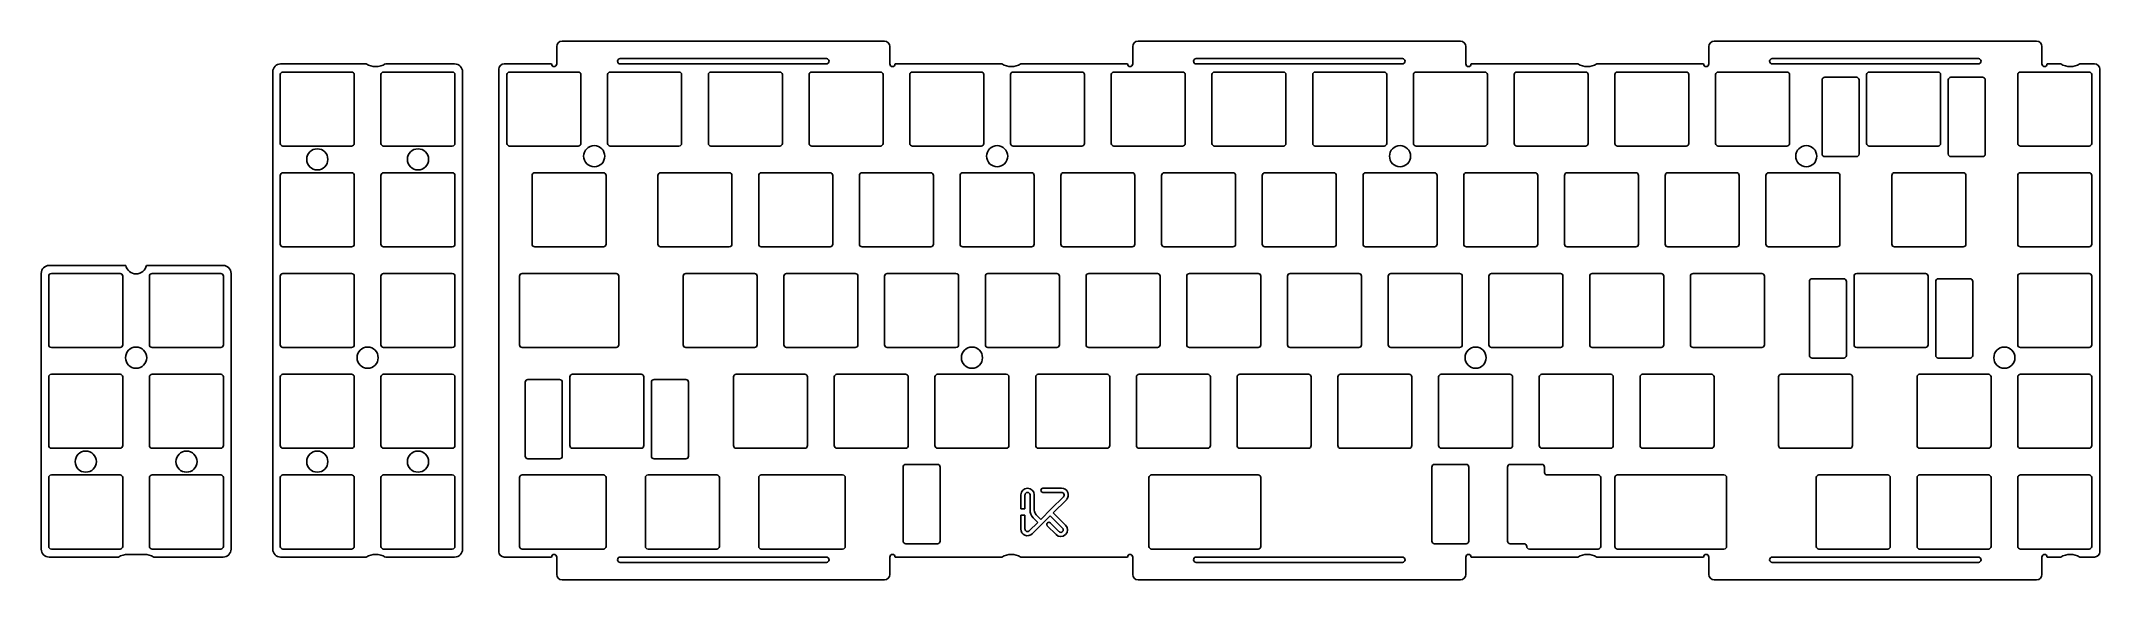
# Model space of a CAD drawing. Header units: millimetres. Extents: x 368 to 758, y -102 to 0.
import ezdxf

# ---------------------------------------------------------------- set-up
doc = ezdxf.new("R2010")
doc.units = ezdxf.units.MM
doc.header["$MEASUREMENT"] = 0
doc.layers.get('0').update_dxf_attribs({"linetype": 'CONTINUOUS'})
doc.layers.add('Sketch plane 01', color=7, linetype='CONTINUOUS')
doc.layers.add('Sketch plane 03', color=7, linetype='CONTINUOUS')

msp = doc.modelspace()

# ---------------------------------------------------------------- linework, layer by layer
at = {"color": 1, "linetype": 'Continuous'}
for p, q in [((465.66, -1.01, 33.04), (465.66, -4.31, 33.04)), ((466.66, -0.01, 33.04), (527.66, -0.01, 33.04)), ((528.66, -1.01, 33.04), (528.66, -4.31, 33.04)), ((574.6, -1.01, 33.04), (574.6, -4.31, 33.04)), ((575.6, -0.01, 33.04), (636.6, -0.01, 33.04)), ((637.6, -1.01, 33.04), (637.6, -4.31, 33.04)), ((683.55, -1.01, 33.04), (683.55, -4.31, 33.04)), ((684.55, -0.01, 33.04), (745.55, -0.01, 33.04)), ((746.55, -1.01, 33.04), (746.55, -4.31, 33.04)), ((454.7, -96.56, 33.04), (454.7, -5.31, 33.04)), ((455.7, -4.31, 33.04), (464.66, -4.31, 33.04)), ((529.66, -4.31, 33.04), (549.83, -4.31, 33.04)), ((553.43, -4.31, 33.04), (573.6, -4.31, 33.04)), ((638.6, -4.31, 33.04), (658.78, -4.31, 33.04)), ((662.38, -4.31, 33.04), (682.55, -4.31, 33.04)), ((747.55, -4.31, 33.04), (750.11, -4.31, 33.04)), ((753.71, -4.31, 33.04), (756.51, -4.31, 33.04)), ((757.5, -5.31, 33.04), (757.5, -96.56, 33.04)), ((554.7, -84.54, 33.04), (554.7, -84.54, 33.04)), ((557.22, -84.94, 33.04), (557.22, -84.94, 33.04)), ((561.14, -84.54, 33.04), (557.62, -84.54, 33.04)), ((561.14, -85.34, 33.04), (557.62, -85.34, 33.04)), ((553.42, -88.44, 33.04), (553.42, -85.81, 33.04)), ((553.42, -88.44, 33.04), (554.22, -88.44, 33.04)), ((554.22, -85.81, 33.04), (554.22, -88.44, 33.04)), ((555.17, -85.81, 33.04), (555.17, -88.68, 33.04)), ((555.97, -85.81, 33.04), (555.97, -88.68, 33.04)), ((557.2, -90.43, 33.04), (559.16, -88.47, 33.04)), ((559.16, -88.47, 33.04), (561.48, -86.15, 33.04)), ((559.57, -89.19, 33.04), (562.05, -86.71, 33.04)), ((559.57, -89.19, 33.04), (561.89, -91.52, 33.04)), ((553.42, -89.64, 33.04), (553.42, -92.26, 33.04)), ((553.42, -89.64, 33.04), (554.22, -89.64, 33.04)), ((554.22, -92.26, 33.04), (554.22, -89.64, 33.04)), ((555.03, -92.6, 33.04), (556.63, -91, 33.04)), ((555.6, -93.16, 33.04), (559, -89.76, 33.04)), ((556.63, -91, 33.04), (555.78, -90.14, 33.04)), ((557.2, -90.43, 33.04), (556.35, -89.58, 33.04)), ((558.44, -91.11, 33.04), (558.44, -91.11, 33.04)), ((558.44, -91.67, 33.04), (560.09, -93.32, 33.04)), ((559, -89.76, 33.04), (561.32, -92.08, 33.04)), ((559.01, -91.11, 33.04), (560.65, -92.75, 33.04)), ((561.89, -93.32, 33.04), (561.89, -93.32, 33.04)), ((464.66, -97.56, 33.04), (455.7, -97.56, 33.04)), ((465.66, -100.86, 33.04), (465.66, -97.56, 33.04)), ((528.66, -100.86, 33.04), (528.66, -97.56, 33.04)), ((529.66, -97.56, 33.04), (549.83, -97.56, 33.04)), ((573.6, -97.56, 33.04), (553.44, -97.56, 33.04)), ((574.6, -100.86, 33.04), (574.6, -97.56, 33.04)), ((637.6, -100.86, 33.04), (637.6, -97.56, 33.04)), ((638.6, -97.56, 33.04), (658.77, -97.56, 33.04)), ((662.38, -97.56, 33.04), (682.55, -97.56, 33.04)), ((683.55, -100.86, 33.04), (683.55, -97.56, 33.04)), ((746.55, -100.86, 33.04), (746.55, -97.56, 33.04)), ((750.11, -97.56, 33.04), (747.55, -97.56, 33.04)), ((753.71, -97.56, 33.04), (756.5, -97.56, 33.04)), ((466.66, -101.86, 33.04), (527.66, -101.86, 33.04)), ((575.6, -101.86, 33.04), (636.6, -101.86, 33.04)), ((684.55, -101.86, 33.04), (745.55, -101.86, 33.04))]:
    msp.add_line(p, q, dxfattribs=at)
at = {"color": 2, "linetype": 'Continuous'}
for p, q in [((413.36, -6.34, 33.04), (413.36, -19.34, 33.04)), ((413.86, -5.84, 33.04), (426.86, -5.84, 33.04)), ((427.36, -19.34, 33.04), (427.36, -6.34, 33.04)), ((432.41, -6.34, 33.04), (432.41, -19.34, 33.04)), ((432.91, -5.84, 33.04), (445.91, -5.84, 33.04)), ((446.41, -19.34, 33.04), (446.41, -6.34, 33.04)), ((413.86, -19.84, 33.04), (426.86, -19.84, 33.04)), ((432.91, -19.84, 33.04), (445.91, -19.84, 33.04)), ((413.36, -25.39, 33.04), (413.36, -38.39, 33.04)), ((413.86, -24.89, 33.04), (426.86, -24.89, 33.04)), ((427.36, -38.39, 33.04), (427.36, -25.39, 33.04)), ((432.41, -25.39, 33.04), (432.41, -38.39, 33.04)), ((432.91, -24.89, 33.04), (445.91, -24.89, 33.04)), ((446.41, -38.39, 33.04), (446.41, -25.39, 33.04)), ((413.86, -38.89, 33.04), (426.86, -38.89, 33.04)), ((432.91, -38.89, 33.04), (445.91, -38.89, 33.04)), ((369.57, -44.44, 33.04), (369.57, -57.44, 33.04)), ((370.07, -43.94, 33.04), (383.07, -43.94, 33.04)), ((383.57, -57.44, 33.04), (383.57, -44.44, 33.04)), ((388.62, -44.44, 33.04), (388.62, -57.44, 33.04)), ((389.12, -43.94, 33.04), (402.12, -43.94, 33.04)), ((402.62, -57.44, 33.04), (402.62, -44.44, 33.04)), ((413.36, -44.44, 33.04), (413.36, -57.44, 33.04)), ((413.86, -43.94, 33.04), (426.86, -43.94, 33.04)), ((427.36, -57.44, 33.04), (427.36, -44.44, 33.04)), ((432.41, -44.44, 33.04), (432.41, -57.44, 33.04)), ((432.91, -43.94, 33.04), (445.91, -43.94, 33.04)), ((446.41, -57.44, 33.04), (446.41, -44.44, 33.04)), ((370.07, -57.94, 33.04), (383.07, -57.94, 33.04)), ((389.12, -57.94, 33.04), (402.12, -57.94, 33.04)), ((413.86, -57.94, 33.04), (426.86, -57.94, 33.04)), ((432.91, -57.94, 33.04), (445.91, -57.94, 33.04)), ((369.57, -63.49, 33.04), (369.57, -76.49, 33.04)), ((370.07, -62.99, 33.04), (383.07, -62.99, 33.04)), ((383.57, -76.49, 33.04), (383.57, -63.49, 33.04)), ((388.62, -63.49, 33.04), (388.62, -76.49, 33.04)), ((389.12, -62.99, 33.04), (402.12, -62.99, 33.04)), ((402.62, -76.49, 33.04), (402.62, -63.49, 33.04)), ((413.36, -63.49, 33.04), (413.36, -76.49, 33.04)), ((413.86, -62.99, 33.04), (426.86, -62.99, 33.04)), ((427.36, -76.49, 33.04), (427.36, -63.49, 33.04)), ((432.41, -63.49, 33.04), (432.41, -76.49, 33.04)), ((432.91, -62.99, 33.04), (445.91, -62.99, 33.04)), ((446.41, -76.49, 33.04), (446.41, -63.49, 33.04)), ((370.07, -76.99, 33.04), (383.07, -76.99, 33.04)), ((389.12, -76.99, 33.04), (402.12, -76.99, 33.04)), ((413.86, -76.99, 33.04), (426.86, -76.99, 33.04)), ((432.91, -76.99, 33.04), (445.91, -76.99, 33.04)), ((645.47, -80.54, 33.04), (645.47, -94.54, 33.04)), ((651.97, -80.04, 33.04), (645.97, -80.04, 33.04)), ((652.47, -81.54, 33.04), (652.47, -80.54, 33.04)), ((369.57, -82.54, 33.04), (369.57, -95.54, 33.04)), ((370.07, -82.04, 33.04), (383.07, -82.04, 33.04)), ((383.57, -95.54, 33.04), (383.57, -82.54, 33.04)), ((388.62, -82.54, 33.04), (388.62, -95.54, 33.04)), ((389.12, -82.04, 33.04), (402.12, -82.04, 33.04)), ((402.62, -95.54, 33.04), (402.62, -82.54, 33.04)), ((413.36, -82.54, 33.04), (413.36, -95.54, 33.04)), ((413.86, -82.04, 33.04), (426.86, -82.04, 33.04)), ((427.36, -95.54, 33.04), (427.36, -82.54, 33.04)), ((432.41, -82.54, 33.04), (432.41, -95.54, 33.04)), ((432.91, -82.04, 33.04), (445.91, -82.04, 33.04)), ((446.41, -95.54, 33.04), (446.41, -82.54, 33.04)), ((652.97, -82.04, 33.04), (662.61, -82.04, 33.04)), ((370.07, -96.04, 33.04), (383.07, -96.04, 33.04)), ((389.12, -96.04, 33.04), (402.12, -96.04, 33.04)), ((413.86, -96.04, 33.04), (426.86, -96.04, 33.04)), ((432.91, -96.04, 33.04), (445.91, -96.04, 33.04)), ((645.97, -95.04, 33.04), (648.61, -95.04, 33.04))]:
    msp.add_line(p, q, dxfattribs=at)
at = {"color": 6, "linetype": 'Continuous'}
for p, q in [((413.44, -4.31, 33.04), (429.63, -4.31, 33.04)), ((446.34, -4.31, 33.04), (433.24, -4.31, 33.04)), ((447.84, -96.06, 33.04), (447.84, -5.81, 33.04)), ((384.14, -42.41, 33.04), (369.65, -42.41, 33.04)), ((388.06, -42.41, 33.04), (402.55, -42.41, 33.04)), ((404.05, -96.06, 33.04), (404.05, -43.91, 33.04)), ((387.64, -97.06, 33.04), (384.56, -97.06, 33.04)), ((382.75, -97.56, 33.04), (369.65, -97.56, 33.04)), ((389.45, -97.56, 33.04), (402.55, -97.56, 33.04)), ((413.44, -97.56, 33.04), (429.63, -97.56, 33.04)), ((433.24, -97.56, 33.04), (446.34, -97.56, 33.04))]:
    msp.add_line(p, q, dxfattribs=at)
at = {"color": 2}
for p, q in [((456.23, -6.34, 33.04), (456.23, -19.34, 33.04)), ((456.73, -5.84, 33.04), (469.73, -5.84, 33.04)), ((470.23, -6.34, 33.04), (470.23, -19.34, 33.04)), ((475.28, -6.34, 33.04), (475.28, -19.34, 33.04)), ((475.78, -5.84, 33.04), (488.78, -5.84, 33.04)), ((489.28, -6.34, 33.04), (489.28, -19.34, 33.04)), ((494.33, -6.34, 33.04), (494.33, -19.34, 33.04)), ((494.83, -5.84, 33.04), (507.83, -5.84, 33.04)), ((508.33, -6.34, 33.04), (508.33, -19.34, 33.04)), ((513.38, -6.34, 33.04), (513.38, -19.34, 33.04)), ((513.88, -5.84, 33.04), (526.88, -5.84, 33.04)), ((527.38, -6.34, 33.04), (527.38, -19.34, 33.04)), ((532.43, -6.34, 33.04), (532.43, -19.34, 33.04)), ((532.93, -5.84, 33.04), (545.93, -5.84, 33.04)), ((546.43, -6.34, 33.04), (546.43, -19.34, 33.04)), ((551.48, -6.34, 33.04), (551.48, -19.34, 33.04)), ((551.98, -5.84, 33.04), (564.98, -5.84, 33.04)), ((565.48, -6.34, 33.04), (565.48, -19.34, 33.04)), ((570.53, -6.34, 33.04), (570.53, -19.34, 33.04)), ((571.03, -5.84, 33.04), (584.03, -5.84, 33.04)), ((584.53, -6.34, 33.04), (584.53, -19.34, 33.04)), ((589.58, -6.34, 33.04), (589.58, -19.34, 33.04)), ((590.08, -5.84, 33.04), (603.08, -5.84, 33.04)), ((603.58, -6.34, 33.04), (603.58, -19.34, 33.04)), ((608.63, -6.34, 33.04), (608.63, -19.34, 33.04)), ((609.13, -5.84, 33.04), (622.13, -5.84, 33.04)), ((622.63, -6.34, 33.04), (622.63, -19.34, 33.04)), ((627.68, -6.34, 33.04), (627.68, -19.34, 33.04)), ((628.18, -5.84, 33.04), (641.18, -5.84, 33.04)), ((641.68, -6.34, 33.04), (641.68, -19.34, 33.04)), ((646.73, -6.34, 33.04), (646.73, -19.34, 33.04)), ((647.23, -5.84, 33.04), (660.23, -5.84, 33.04)), ((660.73, -6.34, 33.04), (660.73, -19.34, 33.04)), ((665.78, -6.34, 33.04), (665.78, -19.34, 33.04)), ((666.28, -5.84, 33.04), (679.28, -5.84, 33.04)), ((679.78, -6.34, 33.04), (679.78, -19.34, 33.04)), ((684.83, -6.34, 33.04), (684.83, -19.34, 33.04)), ((685.33, -5.84, 33.04), (698.33, -5.84, 33.04)), ((698.83, -6.34, 33.04), (698.83, -19.34, 33.04)), ((704.97, -7.34, 33.04), (704.97, -21.34, 33.04)), ((705.47, -6.84, 33.04), (711.47, -6.84, 33.04)), ((711.97, -7.34, 33.04), (711.97, -21.34, 33.04)), ((713.4, -6.34, 33.04), (713.4, -19.34, 33.04)), ((713.9, -5.84, 33.04), (726.9, -5.84, 33.04)), ((727.4, -6.34, 33.04), (727.4, -19.34, 33.04)), ((728.84, -7.34, 33.04), (728.84, -21.34, 33.04)), ((729.34, -6.84, 33.04), (735.34, -6.84, 33.04)), ((735.84, -7.34, 33.04), (735.84, -21.34, 33.04)), ((741.98, -6.34, 33.04), (741.98, -19.34, 33.04)), ((742.48, -5.84, 33.04), (755.48, -5.84, 33.04)), ((755.98, -6.34, 33.04), (755.98, -19.34, 33.04)), ((456.73, -19.84, 33.04), (469.73, -19.84, 33.04)), ((475.78, -19.84, 33.04), (488.78, -19.84, 33.04)), ((494.83, -19.84, 33.04), (507.83, -19.84, 33.04)), ((513.88, -19.84, 33.04), (526.88, -19.84, 33.04)), ((532.93, -19.84, 33.04), (545.93, -19.84, 33.04)), ((551.98, -19.84, 33.04), (564.98, -19.84, 33.04)), ((571.03, -19.84, 33.04), (584.03, -19.84, 33.04)), ((590.08, -19.84, 33.04), (603.08, -19.84, 33.04)), ((609.13, -19.84, 33.04), (622.13, -19.84, 33.04)), ((628.18, -19.84, 33.04), (641.18, -19.84, 33.04)), ((647.23, -19.84, 33.04), (660.23, -19.84, 33.04)), ((666.28, -19.84, 33.04), (679.28, -19.84, 33.04)), ((685.33, -19.84, 33.04), (698.33, -19.84, 33.04)), ((705.47, -21.84, 33.04), (711.47, -21.84, 33.04)), ((713.9, -19.84, 33.04), (726.9, -19.84, 33.04)), ((729.34, -21.84, 33.04), (735.34, -21.84, 33.04)), ((742.48, -19.84, 33.04), (755.48, -19.84, 33.04)), ((460.99, -25.39, 33.04), (460.99, -38.39, 33.04)), ((461.49, -24.89, 33.04), (474.49, -24.89, 33.04)), ((474.99, -25.39, 33.04), (474.99, -38.39, 33.04)), ((484.8, -25.39, 33.04), (484.8, -38.39, 33.04)), ((485.3, -24.89, 33.04), (498.3, -24.89, 33.04)), ((498.8, -25.39, 33.04), (498.8, -38.39, 33.04)), ((503.85, -25.39, 33.04), (503.85, -38.39, 33.04)), ((504.35, -24.89, 33.04), (517.35, -24.89, 33.04)), ((517.85, -25.39, 33.04), (517.85, -38.39, 33.04)), ((522.9, -25.39, 33.04), (522.9, -38.39, 33.04)), ((523.4, -24.89, 33.04), (536.4, -24.89, 33.04)), ((536.9, -25.39, 33.04), (536.9, -38.39, 33.04)), ((541.95, -25.39, 33.04), (541.95, -38.39, 33.04)), ((542.45, -24.89, 33.04), (555.45, -24.89, 33.04)), ((555.95, -25.39, 33.04), (555.95, -38.39, 33.04)), ((561, -25.39, 33.04), (561, -38.39, 33.04)), ((561.5, -24.89, 33.04), (574.5, -24.89, 33.04)), ((575, -25.39, 33.04), (575, -38.39, 33.04)), ((580.05, -25.39, 33.04), (580.05, -38.39, 33.04)), ((580.55, -24.89, 33.04), (593.55, -24.89, 33.04)), ((594.05, -25.39, 33.04), (594.05, -38.39, 33.04)), ((599.1, -25.39, 33.04), (599.1, -38.39, 33.04)), ((599.6, -24.89, 33.04), (612.6, -24.89, 33.04)), ((613.1, -25.39, 33.04), (613.1, -38.39, 33.04)), ((618.15, -25.39, 33.04), (618.15, -38.39, 33.04)), ((618.65, -24.89, 33.04), (631.65, -24.89, 33.04)), ((632.15, -25.39, 33.04), (632.15, -38.39, 33.04)), ((637.2, -25.39, 33.04), (637.2, -38.39, 33.04)), ((637.7, -24.89, 33.04), (650.7, -24.89, 33.04)), ((651.2, -25.39, 33.04), (651.2, -38.39, 33.04)), ((656.25, -25.39, 33.04), (656.25, -38.39, 33.04)), ((656.75, -24.89, 33.04), (669.75, -24.89, 33.04)), ((670.25, -25.39, 33.04), (670.25, -38.39, 33.04)), ((675.3, -25.39, 33.04), (675.3, -38.39, 33.04)), ((675.8, -24.89, 33.04), (688.8, -24.89, 33.04)), ((689.3, -25.39, 33.04), (689.3, -38.39, 33.04)), ((694.35, -25.39, 33.04), (694.35, -38.39, 33.04)), ((694.85, -24.89, 33.04), (707.85, -24.89, 33.04)), ((708.35, -25.39, 33.04), (708.35, -38.39, 33.04)), ((718.17, -25.39, 33.04), (718.17, -38.39, 33.04)), ((718.67, -24.89, 33.04), (731.67, -24.89, 33.04)), ((732.17, -25.39, 33.04), (732.17, -38.39, 33.04)), ((741.98, -25.39, 33.04), (741.98, -38.39, 33.04)), ((742.48, -24.89, 33.04), (755.48, -24.89, 33.04)), ((755.98, -25.39, 33.04), (755.98, -38.39, 33.04)), ((461.49, -38.89, 33.04), (474.49, -38.89, 33.04)), ((485.3, -38.89, 33.04), (498.3, -38.89, 33.04)), ((504.35, -38.89, 33.04), (517.35, -38.89, 33.04)), ((523.4, -38.89, 33.04), (536.4, -38.89, 33.04)), ((542.45, -38.89, 33.04), (555.45, -38.89, 33.04)), ((561.5, -38.89, 33.04), (574.5, -38.89, 33.04)), ((580.55, -38.89, 33.04), (593.55, -38.89, 33.04)), ((599.6, -38.89, 33.04), (612.6, -38.89, 33.04)), ((618.65, -38.89, 33.04), (631.65, -38.89, 33.04)), ((637.7, -38.89, 33.04), (650.7, -38.89, 33.04)), ((656.75, -38.89, 33.04), (669.75, -38.89, 33.04)), ((675.8, -38.89, 33.04), (688.8, -38.89, 33.04)), ((694.85, -38.89, 33.04), (707.85, -38.89, 33.04)), ((718.67, -38.89, 33.04), (731.67, -38.89, 33.04)), ((742.48, -38.89, 33.04), (755.48, -38.89, 33.04)), ((458.61, -44.44, 33.04), (458.61, -57.44, 33.04)), ((459.11, -43.94, 33.04), (476.87, -43.94, 33.04)), ((477.37, -44.44, 33.04), (477.37, -57.44, 33.04)), ((489.57, -44.44, 33.04), (489.57, -57.44, 33.04)), ((490.07, -43.94, 33.04), (503.07, -43.94, 33.04)), ((503.57, -44.44, 33.04), (503.57, -57.44, 33.04)), ((508.62, -44.44, 33.04), (508.62, -57.44, 33.04)), ((509.12, -43.94, 33.04), (522.12, -43.94, 33.04)), ((522.62, -44.44, 33.04), (522.62, -57.44, 33.04)), ((527.67, -44.44, 33.04), (527.67, -57.44, 33.04)), ((528.17, -43.94, 33.04), (541.17, -43.94, 33.04)), ((541.67, -44.44, 33.04), (541.67, -57.44, 33.04)), ((546.72, -44.44, 33.04), (546.72, -57.44, 33.04)), ((547.22, -43.94, 33.04), (560.22, -43.94, 33.04)), ((560.72, -44.44, 33.04), (560.72, -57.44, 33.04)), ((565.77, -44.44, 33.04), (565.77, -57.44, 33.04)), ((566.27, -43.94, 33.04), (579.27, -43.94, 33.04)), ((579.77, -44.44, 33.04), (579.77, -57.44, 33.04)), ((584.82, -44.44, 33.04), (584.82, -57.44, 33.04)), ((585.32, -43.94, 33.04), (598.32, -43.94, 33.04)), ((598.82, -44.44, 33.04), (598.82, -57.44, 33.04)), ((603.87, -44.44, 33.04), (603.87, -57.44, 33.04)), ((604.37, -43.94, 33.04), (617.37, -43.94, 33.04)), ((617.87, -44.44, 33.04), (617.87, -57.44, 33.04)), ((622.92, -44.44, 33.04), (622.92, -57.44, 33.04)), ((623.42, -43.94, 33.04), (636.42, -43.94, 33.04)), ((636.92, -44.44, 33.04), (636.92, -57.44, 33.04)), ((641.97, -44.44, 33.04), (641.97, -57.44, 33.04)), ((642.47, -43.94, 33.04), (655.47, -43.94, 33.04)), ((655.97, -44.44, 33.04), (655.97, -57.44, 33.04)), ((661.02, -44.44, 33.04), (661.02, -57.44, 33.04)), ((661.52, -43.94, 33.04), (674.52, -43.94, 33.04)), ((675.02, -44.44, 33.04), (675.02, -57.44, 33.04)), ((680.07, -44.44, 33.04), (680.07, -57.44, 33.04)), ((680.57, -43.94, 33.04), (693.57, -43.94, 33.04)), ((694.07, -44.44, 33.04), (694.07, -57.44, 33.04)), ((702.58, -45.44, 33.04), (702.58, -59.44, 33.04)), ((703.08, -44.94, 33.04), (709.08, -44.94, 33.04)), ((709.58, -45.44, 33.04), (709.58, -59.44, 33.04)), ((711.02, -44.44, 33.04), (711.02, -57.44, 33.04)), ((711.52, -43.94, 33.04), (724.52, -43.94, 33.04)), ((725.02, -44.44, 33.04), (725.02, -57.44, 33.04)), ((726.46, -45.44, 33.04), (726.46, -59.44, 33.04)), ((726.96, -44.94, 33.04), (732.96, -44.94, 33.04)), ((733.46, -45.44, 33.04), (733.46, -59.44, 33.04)), ((741.98, -44.44, 33.04), (741.98, -57.44, 33.04)), ((742.48, -43.94, 33.04), (755.48, -43.94, 33.04)), ((755.98, -44.44, 33.04), (755.98, -57.44, 33.04)), ((459.11, -57.94, 33.04), (476.87, -57.94, 33.04)), ((490.07, -57.94, 33.04), (503.07, -57.94, 33.04)), ((509.12, -57.94, 33.04), (522.12, -57.94, 33.04)), ((528.17, -57.94, 33.04), (541.17, -57.94, 33.04)), ((547.22, -57.94, 33.04), (560.22, -57.94, 33.04)), ((566.27, -57.94, 33.04), (579.27, -57.94, 33.04)), ((585.32, -57.94, 33.04), (598.32, -57.94, 33.04)), ((604.37, -57.94, 33.04), (617.37, -57.94, 33.04)), ((623.42, -57.94, 33.04), (636.42, -57.94, 33.04)), ((642.47, -57.94, 33.04), (655.47, -57.94, 33.04)), ((661.52, -57.94, 33.04), (674.52, -57.94, 33.04)), ((680.57, -57.94, 33.04), (693.57, -57.94, 33.04)), ((711.52, -57.94, 33.04), (724.52, -57.94, 33.04)), ((742.48, -57.94, 33.04), (755.48, -57.94, 33.04)), ((703.08, -59.94, 33.04), (709.08, -59.94, 33.04)), ((726.96, -59.94, 33.04), (732.96, -59.94, 33.04)), ((459.7, -64.49, 33.04), (459.7, -78.49, 33.04)), ((460.2, -63.99, 33.04), (466.2, -63.99, 33.04)), ((466.7, -64.49, 33.04), (466.7, -78.49, 33.04)), ((468.13, -63.49, 33.04), (468.13, -76.49, 33.04)), ((468.63, -62.99, 33.04), (481.63, -62.99, 33.04)), ((482.13, -63.49, 33.04), (482.13, -76.49, 33.04)), ((483.57, -64.49, 33.04), (483.57, -78.49, 33.04)), ((484.07, -63.99, 33.04), (490.07, -63.99, 33.04)), ((490.57, -64.49, 33.04), (490.57, -78.49, 33.04)), ((499.09, -63.49, 33.04), (499.09, -76.49, 33.04)), ((499.59, -62.99, 33.04), (512.59, -62.99, 33.04)), ((513.09, -63.49, 33.04), (513.09, -76.49, 33.04)), ((518.14, -63.49, 33.04), (518.14, -76.49, 33.04)), ((518.64, -62.99, 33.04), (531.64, -62.99, 33.04)), ((532.14, -63.49, 33.04), (532.14, -76.49, 33.04)), ((537.19, -63.49, 33.04), (537.19, -76.49, 33.04)), ((537.69, -62.99, 33.04), (550.69, -62.99, 33.04)), ((551.19, -63.49, 33.04), (551.19, -76.49, 33.04)), ((556.24, -63.49, 33.04), (556.24, -76.49, 33.04)), ((556.74, -62.99, 33.04), (569.74, -62.99, 33.04)), ((570.24, -63.49, 33.04), (570.24, -76.49, 33.04)), ((575.29, -63.49, 33.04), (575.29, -76.49, 33.04)), ((575.79, -62.99, 33.04), (588.79, -62.99, 33.04)), ((589.29, -63.49, 33.04), (589.29, -76.49, 33.04)), ((594.34, -63.49, 33.04), (594.34, -76.49, 33.04)), ((594.84, -62.99, 33.04), (607.84, -62.99, 33.04)), ((608.34, -63.49, 33.04), (608.34, -76.49, 33.04)), ((613.39, -63.49, 33.04), (613.39, -76.49, 33.04)), ((613.89, -62.99, 33.04), (626.89, -62.99, 33.04)), ((627.39, -63.49, 33.04), (627.39, -76.49, 33.04)), ((632.44, -63.49, 33.04), (632.44, -76.49, 33.04)), ((632.94, -62.99, 33.04), (645.94, -62.99, 33.04)), ((646.44, -63.49, 33.04), (646.44, -76.49, 33.04)), ((651.49, -63.49, 33.04), (651.49, -76.49, 33.04)), ((651.99, -62.99, 33.04), (664.99, -62.99, 33.04)), ((665.49, -63.49, 33.04), (665.49, -76.49, 33.04)), ((670.54, -63.49, 33.04), (670.54, -76.49, 33.04)), ((671.04, -62.99, 33.04), (684.04, -62.99, 33.04)), ((684.54, -63.49, 33.04), (684.54, -76.49, 33.04)), ((696.73, -63.49, 33.04), (696.73, -76.49, 33.04)), ((697.23, -62.99, 33.04), (710.23, -62.99, 33.04)), ((710.73, -63.49, 33.04), (710.73, -76.49, 33.04)), ((722.93, -63.49, 33.04), (722.93, -76.49, 33.04)), ((723.43, -62.99, 33.04), (736.43, -62.99, 33.04)), ((736.93, -63.49, 33.04), (736.93, -76.49, 33.04)), ((741.98, -63.49, 33.04), (741.98, -76.49, 33.04)), ((742.48, -62.99, 33.04), (755.48, -62.99, 33.04)), ((755.98, -63.49, 33.04), (755.98, -76.49, 33.04)), ((468.63, -76.99, 33.04), (481.63, -76.99, 33.04)), ((499.59, -76.99, 33.04), (512.59, -76.99, 33.04)), ((518.64, -76.99, 33.04), (531.64, -76.99, 33.04)), ((537.69, -76.99, 33.04), (550.69, -76.99, 33.04)), ((556.74, -76.99, 33.04), (569.74, -76.99, 33.04)), ((575.79, -76.99, 33.04), (588.79, -76.99, 33.04)), ((594.84, -76.99, 33.04), (607.84, -76.99, 33.04)), ((613.89, -76.99, 33.04), (626.89, -76.99, 33.04)), ((632.94, -76.99, 33.04), (645.94, -76.99, 33.04)), ((651.99, -76.99, 33.04), (664.99, -76.99, 33.04)), ((671.04, -76.99, 33.04), (684.04, -76.99, 33.04)), ((697.23, -76.99, 33.04), (710.23, -76.99, 33.04)), ((723.43, -76.99, 33.04), (736.43, -76.99, 33.04)), ((742.48, -76.99, 33.04), (755.48, -76.99, 33.04)), ((460.2, -78.99, 33.04), (466.2, -78.99, 33.04)), ((484.07, -78.99, 33.04), (490.07, -78.99, 33.04)), ((458.61, -82.54, 33.04), (458.61, -95.54, 33.04)), ((459.11, -82.04, 33.04), (474.49, -82.04, 33.04)), ((474.99, -82.54, 33.04), (474.99, -95.54, 33.04)), ((482.42, -82.54, 33.04), (482.42, -95.54, 33.04)), ((482.92, -82.04, 33.04), (495.92, -82.04, 33.04)), ((496.42, -82.54, 33.04), (496.42, -95.54, 33.04)), ((503.85, -82.54, 33.04), (503.85, -95.54, 33.04)), ((504.35, -82.04, 33.04), (519.73, -82.04, 33.04)), ((520.23, -82.54, 33.04), (520.23, -95.54, 33.04)), ((577.67, -82.54, 33.04), (577.67, -95.54, 33.04)), ((578.17, -82.04, 33.04), (598.32, -82.04, 33.04)), ((598.82, -82.54, 33.04), (598.82, -95.54, 33.04)), ((663.11, -82.54, 33.04), (663.11, -95.54, 33.04)), ((665.78, -82.54, 33.04), (665.78, -95.54, 33.04)), ((666.28, -82.04, 33.04), (686.42, -82.04, 33.04)), ((686.92, -82.54, 33.04), (686.92, -95.54, 33.04)), ((703.88, -82.54, 33.04), (703.88, -95.54, 33.04)), ((704.38, -82.04, 33.04), (717.38, -82.04, 33.04)), ((717.88, -82.54, 33.04), (717.88, -95.54, 33.04)), ((722.93, -82.54, 33.04), (722.93, -95.54, 33.04)), ((723.43, -82.04, 33.04), (736.43, -82.04, 33.04)), ((736.93, -82.54, 33.04), (736.93, -95.54, 33.04)), ((741.98, -82.54, 33.04), (741.98, -95.54, 33.04)), ((742.48, -82.04, 33.04), (755.48, -82.04, 33.04)), ((755.98, -82.54, 33.04), (755.98, -95.54, 33.04)), ((459.11, -96.04, 33.04), (474.49, -96.04, 33.04)), ((482.92, -96.04, 33.04), (495.92, -96.04, 33.04)), ((504.35, -96.04, 33.04), (519.73, -96.04, 33.04)), ((578.17, -96.04, 33.04), (598.32, -96.04, 33.04)), ((649.61, -96.04, 33.04), (662.61, -96.04, 33.04)), ((666.28, -96.04, 33.04), (686.42, -96.04, 33.04)), ((704.38, -96.04, 33.04), (717.38, -96.04, 33.04)), ((723.43, -96.04, 33.04), (736.43, -96.04, 33.04)), ((742.48, -96.04, 33.04), (755.48, -96.04, 33.04))]:
    msp.add_line(p, q, dxfattribs=at)
at = {"color": 1, "linetype": 'Continuous', "elevation": 33.04}
for points in [[(477.66, -4.31), (516.66, -4.31, 0.414214), (517.16, -3.81), (517.16, -3.81, 0.414214), (516.66, -3.31), (477.66, -3.31, 0.414214), (477.16, -3.81), (477.16, -3.81, 0.414214)], [(586.6, -4.31), (625.6, -4.31, 0.414214), (626.1, -3.81), (626.1, -3.81, 0.414214), (625.6, -3.31), (586.6, -3.31, 0.414214), (586.1, -3.81), (586.1, -3.81, 0.414214)], [(695.55, -4.31), (734.55, -4.31, 0.414214), (735.05, -3.81), (735.05, -3.81, 0.414214), (734.55, -3.31), (695.55, -3.31, 0.414214), (695.05, -3.81), (695.05, -3.81, 0.414214)], [(477.66, -97.56), (516.66, -97.56, -0.414214), (517.16, -98.06), (517.16, -98.06, -0.414214), (516.66, -98.56), (477.66, -98.56, -0.414214), (477.16, -98.06), (477.16, -98.06, -0.414214)], [(586.6, -97.56), (625.6, -97.56, -0.414214), (626.1, -98.06), (626.1, -98.06, -0.414214), (625.6, -98.56), (586.6, -98.56, -0.414214), (586.1, -98.06), (586.1, -98.06, -0.414214)], [(695.55, -97.56), (734.55, -97.56, -0.414214), (735.05, -98.06), (735.05, -98.06, -0.414214), (734.55, -98.56), (695.55, -98.56, -0.414214), (695.05, -98.06), (695.05, -98.06, -0.414214)]]:
    msp.add_lwpolyline(points, format="xyb", close=True, dxfattribs=at)
at = {"color": 2, "linetype": 'Continuous', "elevation": 33.04}
for points in [[(531.67, -80.04), (537.67, -80.04, -0.414214), (538.17, -80.54), (538.17, -94.54, -0.414214), (537.67, -95.04), (531.67, -95.04, -0.414214), (531.17, -94.54), (531.17, -80.54, -0.414214)], [(631.67, -80.04), (637.67, -80.04, -0.414214), (638.17, -80.54), (638.17, -94.54, -0.414214), (637.67, -95.04), (631.67, -95.04, -0.414214), (631.17, -94.54), (631.17, -80.54, -0.414214)]]:
    msp.add_lwpolyline(points, format="xyb", close=True, dxfattribs=at)
at = {"color": 2, "linetype": 'Continuous'}
for centre in [(472.75, -21.76, 33.04), (548.95, -21.76, 33.04), (625.15, -21.76, 33.04), (701.98, -21.76, 33.04), (544.19, -59.86, 33.04), (639.44, -59.86, 33.04), (739.45, -59.86, 33.04)]:
    msp.add_circle(centre, 2, dxfattribs=at)
at = {"color": 1, "linetype": 'Continuous'}
for centre, radius, start, end in [((466.66, -1.01, 33.04), 1, 90, 180), ((527.66, -1.01, 33.04), 1, 0, 90), ((575.6, -1.01, 33.04), 1, 90, 180), ((636.6, -1.01, 33.04), 1, 0, 90), ((684.55, -1.01, 33.04), 1, 90, 180), ((745.55, -1.01, 33.04), 1, 0, 90), ((455.7, -5.31, 33.04), 1, 90.0116, 180), ((465.16, -4.31, 33.04), 0.5, 180.0295, 359.9937), ((529.16, -4.31, 33.04), 0.5, 180.0295, 359.9937), ((551.63, -1.31, 33.04), 3.5, 238.9973, 301.0027), ((574.1, -4.31, 33.04), 0.5, 180.0295, 359.9937), ((638.1, -4.31, 33.04), 0.5, 180.0295, 359.9937), ((660.58, -1.31, 33.04), 3.5, 238.9973, 301.0027), ((683.05, -4.31, 33.04), 0.5, 180.0295, 359.9937), ((747.05, -4.31, 33.04), 0.5, 180.0295, 359.9937), ((751.91, -1.31, 33.04), 3.5, 238.9973, 301.0027), ((756.5, -5.31, 33.04), 1, 0, 89.9608), ((554.7, -85.81, 33.04), 1.27, 90, 180), ((554.7, -85.81, 33.04), 0.475, 90, 180), ((554.7, -85.81, 33.04), 1.27, 0, 90), ((554.7, -85.81, 33.04), 0.475, 0, 90), ((557.62, -84.94, 33.04), 0.4, 90, 180), ((557.62, -84.94, 33.04), 0.4, 180, 270), ((561.14, -85.81, 33.04), 1.27, 315, 90), ((561.14, -85.81, 33.04), 0.475, 315, 90), ((557.25, -88.68, 33.04), 2.08, 180, 225), ((557.25, -88.68, 33.04), 1.27, 180, 225), ((554.7, -92.26, 33.04), 1.27, 180, 315), ((554.7, -92.26, 33.04), 0.475, 180, 315), ((558.73, -91.39, 33.04), 0.4, 135, 225), ((558.73, -91.39, 33.04), 0.4, 45, 135), ((560.99, -92.42, 33.04), 1.27, 225, 315), ((560.99, -92.42, 33.04), 1.27, 225, 315), ((560.99, -92.42, 33.04), 0.475, 225, 315), ((560.99, -92.42, 33.04), 0.475, 315, 45), ((560.99, -92.42, 33.04), 1.27, 315, 45), ((455.7, -96.56, 33.04), 1, 180, 269.9884), ((465.16, -97.56, 33.04), 0.5, 0.0063, 179.9705), ((529.16, -97.56, 33.04), 0.5, 0.0063, 179.9705), ((551.63, -100.56, 33.04), 3.5, 58.9653, 121.0347), ((574.1, -97.56, 33.04), 0.5, 0.0063, 179.9705), ((638.1, -97.56, 33.04), 0.5, 0.0063, 179.9705), ((660.58, -100.56, 33.04), 3.5, 58.9653, 121.0347), ((683.05, -97.56, 33.04), 0.5, 0.0063, 179.9705), ((747.05, -97.56, 33.04), 0.5, 0.0063, 179.9705), ((751.91, -100.56, 33.04), 3.5, 59.0019, 121.0195), ((756.5, -96.56, 33.04), 1, 270.0196, 0), ((466.66, -100.86, 33.04), 1, 180, 270), ((527.66, -100.86, 33.04), 1, 270, 0), ((575.6, -100.86, 33.04), 1, 180, 270), ((636.6, -100.86, 33.04), 1, 270, 0), ((684.55, -100.86, 33.04), 1, 180, 270), ((745.55, -100.86, 33.04), 1, 270, 0)]:
    msp.add_arc(centre, radius, start, end, dxfattribs=at)
at = {"color": 6, "linetype": 'Continuous'}
for centre, radius, start, end in [((413.44, -5.81, 33.04), 1.5, 90, 180), ((431.43, -1.31, 33.04), 3.5, 238.9973, 301.0027), ((446.34, -5.81, 33.04), 1.5, 0, 90), ((369.65, -43.91, 33.04), 1.5, 90, 180), ((386.1, -42.01, 33.04), 2, 191.4207, 348.5793), ((384.56, -100.56, 33.04), 3.5, 90, 121.0027), ((387.64, -100.56, 33.04), 3.5, 58.9973, 90), ((402.55, -96.06, 33.04), 1.5, 270, 0), ((431.43, -100.56, 33.04), 3.5, 58.9973, 121.0027), ((446.34, -96.06, 33.04), 1.5, 270, 0)]:
    msp.add_arc(centre, radius, start, end, dxfattribs=at)
at = {"color": 2, "linetype": 'Continuous'}
for centre, start, end in [((413.86, -6.34, 33.04), 90, 180), ((426.86, -6.34, 33.04), 0, 90), ((432.91, -6.34, 33.04), 90, 180), ((445.91, -6.34, 33.04), 0, 90), ((413.86, -19.34, 33.04), 180, 270), ((426.86, -19.34, 33.04), 270, 0), ((432.91, -19.34, 33.04), 180, 270), ((445.91, -19.34, 33.04), 270, 0), ((413.86, -25.39, 33.04), 90, 180), ((426.86, -25.39, 33.04), 0, 90), ((432.91, -25.39, 33.04), 90, 180), ((445.91, -25.39, 33.04), 0, 90), ((413.86, -38.39, 33.04), 180, 270), ((426.86, -38.39, 33.04), 270, 0), ((432.91, -38.39, 33.04), 180, 270), ((445.91, -38.39, 33.04), 270, 0), ((370.07, -44.44, 33.04), 90, 180), ((383.07, -44.44, 33.04), 0, 90), ((389.12, -44.44, 33.04), 90, 180), ((402.12, -44.44, 33.04), 0, 90), ((413.86, -44.44, 33.04), 90, 180), ((426.86, -44.44, 33.04), 0, 90), ((432.91, -44.44, 33.04), 90, 180), ((445.91, -44.44, 33.04), 0, 90), ((370.07, -57.44, 33.04), 180, 270), ((383.07, -57.44, 33.04), 270, 0), ((389.12, -57.44, 33.04), 180, 270), ((402.12, -57.44, 33.04), 270, 0), ((413.86, -57.44, 33.04), 180, 270), ((426.86, -57.44, 33.04), 270, 0), ((432.91, -57.44, 33.04), 180, 270), ((445.91, -57.44, 33.04), 270, 0), ((370.07, -63.49, 33.04), 90, 180), ((383.07, -63.49, 33.04), 0, 90), ((389.12, -63.49, 33.04), 90, 180), ((402.12, -63.49, 33.04), 0, 90), ((413.86, -63.49, 33.04), 90, 180), ((426.86, -63.49, 33.04), 0, 90), ((432.91, -63.49, 33.04), 90, 180), ((445.91, -63.49, 33.04), 0, 90), ((370.07, -76.49, 33.04), 180, 270), ((383.07, -76.49, 33.04), 270, 0), ((389.12, -76.49, 33.04), 180, 270), ((402.12, -76.49, 33.04), 270, 0), ((413.86, -76.49, 33.04), 180, 270), ((426.86, -76.49, 33.04), 270, 0), ((432.91, -76.49, 33.04), 180, 270), ((445.91, -76.49, 33.04), 270, 0), ((645.97, -80.54, 33.04), 90, 180), ((651.97, -80.54, 33.04), 0, 90), ((652.97, -81.54, 33.04), 180, 270), ((370.07, -82.54, 33.04), 90, 180), ((383.07, -82.54, 33.04), 0, 90), ((389.12, -82.54, 33.04), 90, 180), ((402.12, -82.54, 33.04), 0, 90), ((413.86, -82.54, 33.04), 90, 180), ((426.86, -82.54, 33.04), 0, 90), ((432.91, -82.54, 33.04), 90, 180), ((445.91, -82.54, 33.04), 0, 90), ((370.07, -95.54, 33.04), 180, 270), ((383.07, -95.54, 33.04), 270, 0), ((389.12, -95.54, 33.04), 180, 270), ((402.12, -95.54, 33.04), 270, 0), ((413.86, -95.54, 33.04), 180, 270), ((426.86, -95.54, 33.04), 270, 0), ((432.91, -95.54, 33.04), 180, 270), ((445.91, -95.54, 33.04), 270, 0), ((645.97, -94.54, 33.04), 180, 270), ((648.61, -95.54, 33.04), 0, 90)]:
    msp.add_arc(centre, 0.5, start, end, dxfattribs=at)
at = {"color": 2}
for centre, start, end in [((456.73, -6.34, 33.04), 90, 180), ((469.73, -6.34, 33.04), 0, 90), ((475.78, -6.34, 33.04), 90, 180), ((488.78, -6.34, 33.04), 0, 90), ((494.83, -6.34, 33.04), 90, 180), ((507.83, -6.34, 33.04), 0, 90), ((513.88, -6.34, 33.04), 90, 180), ((526.88, -6.34, 33.04), 0, 90), ((532.93, -6.34, 33.04), 90, 180), ((545.93, -6.34, 33.04), 0, 90), ((551.98, -6.34, 33.04), 90, 180), ((564.98, -6.34, 33.04), 0, 90), ((571.03, -6.34, 33.04), 90, 180), ((584.03, -6.34, 33.04), 0, 90), ((590.08, -6.34, 33.04), 90, 180), ((603.08, -6.34, 33.04), 0, 90), ((609.13, -6.34, 33.04), 90, 180), ((622.13, -6.34, 33.04), 0, 90), ((628.18, -6.34, 33.04), 90, 180), ((641.18, -6.34, 33.04), 0, 90), ((647.23, -6.34, 33.04), 90, 180), ((660.23, -6.34, 33.04), 0, 90), ((666.28, -6.34, 33.04), 90, 180), ((679.28, -6.34, 33.04), 0, 90), ((685.33, -6.34, 33.04), 90, 180), ((698.33, -6.34, 33.04), 0, 90), ((705.47, -7.34, 33.04), 90, 180), ((711.47, -7.34, 33.04), 0, 90), ((713.9, -6.34, 33.04), 90, 180), ((726.9, -6.34, 33.04), 0, 90), ((729.34, -7.34, 33.04), 90, 180), ((735.34, -7.34, 33.04), 0, 90), ((742.48, -6.34, 33.04), 90, 180), ((755.48, -6.34, 33.04), 0, 90), ((456.73, -19.34, 33.04), 180, 270), ((469.73, -19.34, 33.04), 270, 0), ((475.78, -19.34, 33.04), 180, 270), ((488.78, -19.34, 33.04), 270, 0), ((494.83, -19.34, 33.04), 180, 270), ((507.83, -19.34, 33.04), 270, 0), ((513.88, -19.34, 33.04), 180, 270), ((526.88, -19.34, 33.04), 270, 0), ((532.93, -19.34, 33.04), 180, 270), ((545.93, -19.34, 33.04), 270, 0), ((551.98, -19.34, 33.04), 180, 270), ((564.98, -19.34, 33.04), 270, 0), ((571.03, -19.34, 33.04), 180, 270), ((584.03, -19.34, 33.04), 270, 0), ((590.08, -19.34, 33.04), 180, 270), ((603.08, -19.34, 33.04), 270, 0), ((609.13, -19.34, 33.04), 180, 270), ((622.13, -19.34, 33.04), 270, 0), ((628.18, -19.34, 33.04), 180, 270), ((641.18, -19.34, 33.04), 270, 0), ((647.23, -19.34, 33.04), 180, 270), ((660.23, -19.34, 33.04), 270, 0), ((666.28, -19.34, 33.04), 180, 270), ((679.28, -19.34, 33.04), 270, 0), ((685.33, -19.34, 33.04), 180, 270), ((698.33, -19.34, 33.04), 270, 0), ((713.9, -19.34, 33.04), 180, 270), ((726.9, -19.34, 33.04), 270, 0), ((742.48, -19.34, 33.04), 180, 270), ((755.48, -19.34, 33.04), 270, 0), ((705.47, -21.34, 33.04), 180, 270), ((711.47, -21.34, 33.04), 270, 0), ((729.34, -21.34, 33.04), 180, 270), ((735.34, -21.34, 33.04), 270, 0), ((461.49, -25.39, 33.04), 90, 180), ((474.49, -25.39, 33.04), 0, 90), ((485.3, -25.39, 33.04), 90, 180), ((498.3, -25.39, 33.04), 0, 90), ((504.35, -25.39, 33.04), 90, 180), ((517.35, -25.39, 33.04), 0, 90), ((523.4, -25.39, 33.04), 90, 180), ((536.4, -25.39, 33.04), 0, 90), ((542.45, -25.39, 33.04), 90, 180), ((555.45, -25.39, 33.04), 0, 90), ((561.5, -25.39, 33.04), 90, 180), ((574.5, -25.39, 33.04), 0, 90), ((580.55, -25.39, 33.04), 90, 180), ((593.55, -25.39, 33.04), 0, 90), ((599.6, -25.39, 33.04), 90, 180), ((612.6, -25.39, 33.04), 0, 90), ((618.65, -25.39, 33.04), 90, 180), ((631.65, -25.39, 33.04), 0, 90), ((637.7, -25.39, 33.04), 90, 180), ((650.7, -25.39, 33.04), 0, 90), ((656.75, -25.39, 33.04), 90, 180), ((669.75, -25.39, 33.04), 0, 90), ((675.8, -25.39, 33.04), 90, 180), ((688.8, -25.39, 33.04), 0, 90), ((694.85, -25.39, 33.04), 90, 180), ((707.85, -25.39, 33.04), 0, 90), ((718.67, -25.39, 33.04), 90, 180), ((731.67, -25.39, 33.04), 0, 90), ((742.48, -25.39, 33.04), 90, 180), ((755.48, -25.39, 33.04), 0, 90), ((461.49, -38.39, 33.04), 180, 270), ((474.49, -38.39, 33.04), 270, 0), ((485.3, -38.39, 33.04), 180, 270), ((498.3, -38.39, 33.04), 270, 0), ((504.35, -38.39, 33.04), 180, 270), ((517.35, -38.39, 33.04), 270, 0), ((523.4, -38.39, 33.04), 180, 270), ((536.4, -38.39, 33.04), 270, 0), ((542.45, -38.39, 33.04), 180, 270), ((555.45, -38.39, 33.04), 270, 0), ((561.5, -38.39, 33.04), 180, 270), ((574.5, -38.39, 33.04), 270, 0), ((580.55, -38.39, 33.04), 180, 270), ((593.55, -38.39, 33.04), 270, 0), ((599.6, -38.39, 33.04), 180, 270), ((612.6, -38.39, 33.04), 270, 0), ((618.65, -38.39, 33.04), 180, 270), ((631.65, -38.39, 33.04), 270, 0), ((637.7, -38.39, 33.04), 180, 270), ((650.7, -38.39, 33.04), 270, 0), ((656.75, -38.39, 33.04), 180, 270), ((669.75, -38.39, 33.04), 270, 0), ((675.8, -38.39, 33.04), 180, 270), ((688.8, -38.39, 33.04), 270, 0), ((694.85, -38.39, 33.04), 180, 270), ((707.85, -38.39, 33.04), 270, 0), ((718.67, -38.39, 33.04), 180, 270), ((731.67, -38.39, 33.04), 270, 0), ((742.48, -38.39, 33.04), 180, 270), ((755.48, -38.39, 33.04), 270, 0), ((459.11, -44.44, 33.04), 90, 180), ((476.87, -44.44, 33.04), 0, 90), ((490.07, -44.44, 33.04), 90, 180), ((503.07, -44.44, 33.04), 0, 90), ((509.12, -44.44, 33.04), 90, 180), ((522.12, -44.44, 33.04), 0, 90), ((528.17, -44.44, 33.04), 90, 180), ((541.17, -44.44, 33.04), 0, 90), ((547.22, -44.44, 33.04), 90, 180), ((560.22, -44.44, 33.04), 0, 90), ((566.27, -44.44, 33.04), 90, 180), ((579.27, -44.44, 33.04), 0, 90), ((585.32, -44.44, 33.04), 90, 180), ((598.32, -44.44, 33.04), 0, 90), ((604.37, -44.44, 33.04), 90, 180), ((617.37, -44.44, 33.04), 0, 90), ((623.42, -44.44, 33.04), 90, 180), ((636.42, -44.44, 33.04), 0, 90), ((642.47, -44.44, 33.04), 90, 180), ((655.47, -44.44, 33.04), 0, 90), ((661.52, -44.44, 33.04), 90, 180), ((674.52, -44.44, 33.04), 0, 90), ((680.57, -44.44, 33.04), 90, 180), ((693.57, -44.44, 33.04), 0, 90), ((703.08, -45.44, 33.04), 90, 180), ((709.08, -45.44, 33.04), 0, 90), ((711.52, -44.44, 33.04), 90, 180), ((724.52, -44.44, 33.04), 0, 90), ((726.96, -45.44, 33.04), 90, 180), ((732.96, -45.44, 33.04), 0, 90), ((742.48, -44.44, 33.04), 90, 180), ((755.48, -44.44, 33.04), 0, 90), ((459.11, -57.44, 33.04), 180, 270), ((476.87, -57.44, 33.04), 270, 0), ((490.07, -57.44, 33.04), 180, 270), ((503.07, -57.44, 33.04), 270, 0), ((509.12, -57.44, 33.04), 180, 270), ((522.12, -57.44, 33.04), 270, 0), ((528.17, -57.44, 33.04), 180, 270), ((541.17, -57.44, 33.04), 270, 0), ((547.22, -57.44, 33.04), 180, 270), ((560.22, -57.44, 33.04), 270, 0), ((566.27, -57.44, 33.04), 180, 270), ((579.27, -57.44, 33.04), 270, 0), ((585.32, -57.44, 33.04), 180, 270), ((598.32, -57.44, 33.04), 270, 0), ((604.37, -57.44, 33.04), 180, 270), ((617.37, -57.44, 33.04), 270, 0), ((623.42, -57.44, 33.04), 180, 270), ((636.42, -57.44, 33.04), 270, 0), ((642.47, -57.44, 33.04), 180, 270), ((655.47, -57.44, 33.04), 270, 0), ((661.52, -57.44, 33.04), 180, 270), ((674.52, -57.44, 33.04), 270, 0), ((680.57, -57.44, 33.04), 180, 270), ((693.57, -57.44, 33.04), 270, 0), ((711.52, -57.44, 33.04), 180, 270), ((724.52, -57.44, 33.04), 270, 0), ((742.48, -57.44, 33.04), 180, 270), ((755.48, -57.44, 33.04), 270, 0), ((703.08, -59.44, 33.04), 180, 270), ((709.08, -59.44, 33.04), 270, 0), ((726.96, -59.44, 33.04), 180, 270), ((732.96, -59.44, 33.04), 270, 0), ((460.2, -64.49, 33.04), 90, 180), ((466.2, -64.49, 33.04), 0, 90), ((468.63, -63.49, 33.04), 90, 180), ((481.63, -63.49, 33.04), 0, 90), ((484.07, -64.49, 33.04), 90, 180), ((490.07, -64.49, 33.04), 0, 90), ((499.59, -63.49, 33.04), 90, 180), ((512.59, -63.49, 33.04), 0, 90), ((518.64, -63.49, 33.04), 90, 180), ((531.64, -63.49, 33.04), 0, 90), ((537.69, -63.49, 33.04), 90, 180), ((550.69, -63.49, 33.04), 0, 90), ((556.74, -63.49, 33.04), 90, 180), ((569.74, -63.49, 33.04), 0, 90), ((575.79, -63.49, 33.04), 90, 180), ((588.79, -63.49, 33.04), 0, 90), ((594.84, -63.49, 33.04), 90, 180), ((607.84, -63.49, 33.04), 0, 90), ((613.89, -63.49, 33.04), 90, 180), ((626.89, -63.49, 33.04), 0, 90), ((632.94, -63.49, 33.04), 90, 180), ((645.94, -63.49, 33.04), 0, 90), ((651.99, -63.49, 33.04), 90, 180), ((664.99, -63.49, 33.04), 0, 90), ((671.04, -63.49, 33.04), 90, 180), ((684.04, -63.49, 33.04), 0, 90), ((697.23, -63.49, 33.04), 90, 180), ((710.23, -63.49, 33.04), 0, 90), ((723.43, -63.49, 33.04), 90, 180), ((736.43, -63.49, 33.04), 0, 90), ((742.48, -63.49, 33.04), 90, 180), ((755.48, -63.49, 33.04), 0, 90), ((468.63, -76.49, 33.04), 180, 270), ((481.63, -76.49, 33.04), 270, 0), ((499.59, -76.49, 33.04), 180, 270), ((512.59, -76.49, 33.04), 270, 0), ((518.64, -76.49, 33.04), 180, 270), ((531.64, -76.49, 33.04), 270, 0), ((537.69, -76.49, 33.04), 180, 270), ((550.69, -76.49, 33.04), 270, 0), ((556.74, -76.49, 33.04), 180, 270), ((569.74, -76.49, 33.04), 270, 0), ((575.79, -76.49, 33.04), 180, 270), ((588.79, -76.49, 33.04), 270, 0), ((594.84, -76.49, 33.04), 180, 270), ((607.84, -76.49, 33.04), 270, 0), ((613.89, -76.49, 33.04), 180, 270), ((626.89, -76.49, 33.04), 270, 0), ((632.94, -76.49, 33.04), 180, 270), ((645.94, -76.49, 33.04), 270, 0), ((651.99, -76.49, 33.04), 180, 270), ((664.99, -76.49, 33.04), 270, 0), ((671.04, -76.49, 33.04), 180, 270), ((684.04, -76.49, 33.04), 270, 0), ((697.23, -76.49, 33.04), 180, 270), ((710.23, -76.49, 33.04), 270, 0), ((723.43, -76.49, 33.04), 180, 270), ((736.43, -76.49, 33.04), 270, 0), ((742.48, -76.49, 33.04), 180, 270), ((755.48, -76.49, 33.04), 270, 0), ((460.2, -78.49, 33.04), 180, 270), ((466.2, -78.49, 33.04), 270, 0), ((484.07, -78.49, 33.04), 180, 270), ((490.07, -78.49, 33.04), 270, 0), ((459.11, -82.54, 33.04), 90, 180), ((474.49, -82.54, 33.04), 0, 90), ((482.92, -82.54, 33.04), 90, 180), ((495.92, -82.54, 33.04), 0, 90), ((504.35, -82.54, 33.04), 90, 180), ((519.73, -82.54, 33.04), 0, 90), ((578.17, -82.54, 33.04), 90, 180), ((598.32, -82.54, 33.04), 0, 90), ((662.61, -82.54, 33.04), 0, 90), ((666.28, -82.54, 33.04), 90, 180), ((686.42, -82.54, 33.04), 0, 90), ((704.38, -82.54, 33.04), 90, 180), ((717.38, -82.54, 33.04), 0, 90), ((723.43, -82.54, 33.04), 90, 180), ((736.43, -82.54, 33.04), 0, 90), ((742.48, -82.54, 33.04), 90, 180), ((755.48, -82.54, 33.04), 0, 90), ((459.11, -95.54, 33.04), 180, 270), ((474.49, -95.54, 33.04), 270, 0), ((482.92, -95.54, 33.04), 180, 270), ((495.92, -95.54, 33.04), 270, 0), ((504.35, -95.54, 33.04), 180, 270), ((519.73, -95.54, 33.04), 270, 0), ((578.17, -95.54, 33.04), 180, 270), ((598.32, -95.54, 33.04), 270, 0), ((649.61, -95.54, 33.04), 180, 270), ((662.61, -95.54, 33.04), 270, 0), ((666.28, -95.54, 33.04), 180, 270), ((686.42, -95.54, 33.04), 270, 0), ((704.38, -95.54, 33.04), 180, 270), ((717.38, -95.54, 33.04), 270, 0), ((723.43, -95.54, 33.04), 180, 270), ((736.43, -95.54, 33.04), 270, 0), ((742.48, -95.54, 33.04), 180, 270), ((755.48, -95.54, 33.04), 270, 0)]:
    msp.add_arc(centre, 0.5, start, end, dxfattribs=at)
at = {"layer": 'Sketch plane 01', "color": 6}
for centre in [(420.37, -22.36, 33.04), (439.42, -22.36, 33.04), (386.1, -59.86, 33.04), (429.89, -59.86, 33.04), (376.58, -79.51, 33.04), (395.63, -79.51, 33.04), (420.37, -79.51, 33.04), (439.42, -79.51, 33.04)]:
    msp.add_circle(centre, 2, dxfattribs=at)
at = {"layer": 'Sketch plane 03', "color": 6}
for p, q in [((411.94, -96.06, 33.04), (411.94, -5.81, 33.04)), ((368.15, -96.06, 33.04), (368.15, -43.91, 33.04))]:
    msp.add_line(p, q, dxfattribs=at)
for centre, start, end in [((402.55, -43.91, 33.04), 0, 90), ((369.65, -96.06, 33.04), 180, 270), ((413.44, -96.06, 33.04), 180, 270)]:
    msp.add_arc(centre, 1.5, start, end, dxfattribs=at)

doc.saveas('drawing.dxf')
